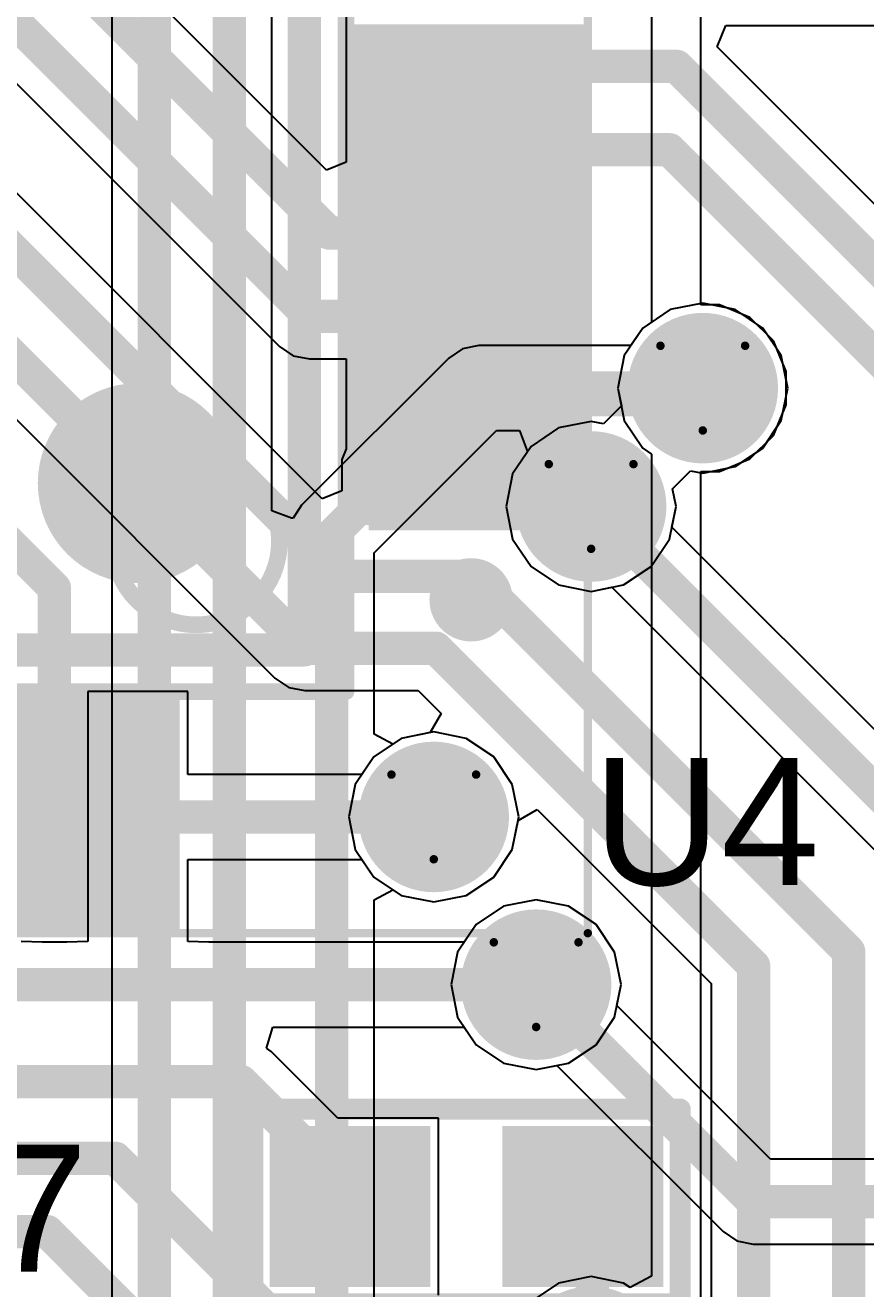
# Model space of a CAD drawing. Header units: inches. Extents: x 0 to 423, y -3 to 110.
# Drawn here: x 47.76 to 52.81, y 40.2 to 47.78 of the extents above; entities that cross this region are included whole.
import ezdxf

# ---------------------------------------------------------------- set-up
doc = ezdxf.new("R2010")
doc.units = ezdxf.units.IN
for name, color, linetype in [('Bottom Layer', 5, 'Continuous'), ('Bottom Solder', 6, 'Continuous'), ('Drill Drawing', 1, 'Continuous'), ('Mechanical 13', 56, 'Continuous'), ('Mechanical 15', 56, 'Continuous'), ('Mid Layer', 16, 'Continuous'), ('Mid Layer 2', 76, 'Continuous'), ('Top Layer', 1, 'Continuous'), ('Top Overlay', 2, 'Continuous'), ('Top Paste', 8, 'Continuous'), ('Top Solder', 216, 'Continuous'), ('Via Holes', 16, 'Continuous')]:
    doc.layers.add(name, color=color, linetype=linetype)
doc.styles.add('Arial', font='', dxfattribs={"height": 0.2})
doc.styles.get('Arial').set_extended_font_data('Arial')

# ---------------------------------------------------------------- blocks, each defined once
blk = doc.blocks.new('STM_LQFP64_V_66')
at = {"layer": 'Top Layer'}
for points in [[(-3.8999, 6.35), (-3.5999, 6.35), (-3.5999, 5.15), (-3.8999, 5.15)], [(-3.3999, 6.35), (-3.0999, 6.35), (-3.0999, 5.15), (-3.3999, 5.15)], [(-6.3499, 3.6), (-6.3499, 3.9), (-5.1499, 3.9), (-5.1499, 3.6)], [(-6.3499, 3.1), (-6.3499, 3.4), (-5.1499, 3.4), (-5.1499, 3.1)], [(-6.3499, 2.6), (-6.3499, 2.9), (-5.1499, 2.9), (-5.1499, 2.6)], [(-6.3499, 2.1), (-6.3499, 2.4), (-5.1499, 2.4), (-5.1499, 2.1)], [(-6.3499, 1.6), (-6.3499, 1.9), (-5.1499, 1.9), (-5.1499, 1.6)], [(-6.3499, 1.1), (-6.3499, 1.4), (-5.1499, 1.4), (-5.1499, 1.1)]]:
    blk.add_hatch(color=1, dxfattribs=at).paths.add_polyline_path(points)
at = {"layer": 'Top Paste'}
for points in [[(-3.8999, 6.35), (-3.5999, 6.35), (-3.5999, 5.15), (-3.8999, 5.15)], [(-3.3999, 6.35), (-3.0999, 6.35), (-3.0999, 5.15), (-3.3999, 5.15)], [(-6.3499, 3.6), (-6.3499, 3.9), (-5.1499, 3.9), (-5.1499, 3.6)], [(-6.3499, 3.1), (-6.3499, 3.4), (-5.1499, 3.4), (-5.1499, 3.1)], [(-6.3499, 2.6), (-6.3499, 2.9), (-5.1499, 2.9), (-5.1499, 2.6)], [(-6.3499, 2.1), (-6.3499, 2.4), (-5.1499, 2.4), (-5.1499, 2.1)], [(-6.3499, 1.6), (-6.3499, 1.9), (-5.1499, 1.9), (-5.1499, 1.6)], [(-6.3499, 1.1), (-6.3499, 1.4), (-5.1499, 1.4), (-5.1499, 1.1)]]:
    blk.add_hatch(color=8, dxfattribs=at).paths.add_polyline_path(points)
at = {"layer": 'Top Solder'}
for points in [[(-4.0015, 6.4516), (-3.4983, 6.4516), (-3.4983, 5.0484), (-4.0015, 5.0484)], [(-3.5015, 6.4516), (-2.9983, 6.4516), (-2.9983, 5.0484), (-3.5015, 5.0484)], [(-6.4515, 3.4984), (-6.4515, 4.0016), (-5.0483, 4.0016), (-5.0483, 3.4984)], [(-6.4515, 2.9984), (-6.4515, 3.5016), (-5.0483, 3.5016), (-5.0483, 2.9984)], [(-6.4515, 2.4984), (-6.4515, 3.0016), (-5.0483, 3.0016), (-5.0483, 2.4984)], [(-6.4515, 1.9984), (-6.4515, 2.5016), (-5.0483, 2.5016), (-5.0483, 1.9984)], [(-6.4515, 1.4984), (-6.4515, 2.0016), (-5.0483, 2.0016), (-5.0483, 1.4984)], [(-6.4515, 0.9984), (-6.4515, 1.5016), (-5.0483, 1.5016), (-5.0483, 0.9984)]]:
    blk.add_hatch(color=216, dxfattribs=at).paths.add_polyline_path(points)
at = {"layer": 'Mechanical 13'}
for points in [[(-4.9999, 5, 0.1, 0.1, 0), (-4.9999, -5, 0.1, 0.1, 0)], [(5.0001, 5, 0.1, 0.1, 0), (-4.9999, 5, 0.1, 0.1, 0)]]:
    blk.add_lwpolyline(points, format="xyseb", dxfattribs=at)
for points in [[(-5.0249, 5, 0.05, 0.05, 1), (-4.9749, 5, 0.05, 0.05, 1)], [(-5.0249, 5, 0.05, 0.05, 1), (-4.9749, 5, 0.05, 0.05, 1)], [(-3.6, 4.1, 0.1, 0.1, 1), (-4.6, 4.1, 0.1, 0.1, 1)], [(-4.625, 4.1, 0.05, 0.05, 1), (-4.575, 4.1, 0.05, 0.05, 1)], [(-3.625, 4.1, 0.05, 0.05, 1), (-3.575, 4.1, 0.05, 0.05, 1)]]:
    blk.add_lwpolyline(points, format="xyseb", close=True, dxfattribs=at)
at = {"layer": 'Mechanical 15'}
for points in [[(-6.4499, 6.45, 0.05, 0.05, 0), (-6.4499, -6.45, 0.05, 0.05, 0)], [(6.4501, 6.45, 0.05, 0.05, 0), (-6.4499, 6.45, 0.05, 0.05, 0)]]:
    blk.add_lwpolyline(points, format="xyseb", dxfattribs=at)
blk.add_lwpolyline([(-6.4624, 6.45, 0.025, 0.025, 1), (-6.4374, 6.45, 0.025, 0.025, 1)], format="xyseb", close=True, dxfattribs=at)
blk.add_lwpolyline([(-6.4624, 6.45, 0.025, 0.025, 1), (-6.4374, 6.45, 0.025, 0.025, 1)], format="xyseb", close=True, dxfattribs=at)
at = {"layer": 'Top Overlay'}
for points in [[(-4.7499, 4.75, 0.2, 0.2, 0), (-4.7499, -4.75, 0.2, 0.2, 0)], [(4.7501, 4.75, 0.2, 0.2, 0), (-4.7499, 4.75, 0.2, 0.2, 0)]]:
    blk.add_lwpolyline(points, format="xyseb", dxfattribs=at)
for points in [[(-4.7999, 4.75, 0.1, 0.1, 1), (-4.6999, 4.75, 0.1, 0.1, 1)], [(-4.7999, 4.75, 0.1, 0.1, 1), (-4.6999, 4.75, 0.1, 0.1, 1)], [(-5.625, 4.45, 0.25, 0.25, 1), (-5.875, 4.45, 0.25, 0.25, 1)], [(-5.9375, 4.45, 0.125, 0.125, 1), (-5.8125, 4.45, 0.125, 0.125, 1)], [(-5.6875, 4.45, 0.125, 0.125, 1), (-5.5625, 4.45, 0.125, 0.125, 1)], [(-3.45, 3.75, 0.6, 0.6, 1), (-4.05, 3.75, 0.6, 0.6, 1)], [(-4.2, 3.75, 0.3, 0.3, 1), (-3.9, 3.75, 0.3, 0.3, 1)], [(-3.6, 3.75, 0.3, 0.3, 1), (-3.3, 3.75, 0.3, 0.3, 1)]]:
    blk.add_lwpolyline(points, format="xyseb", close=True, dxfattribs=at)
blk = doc.blocks.new('0603C_TBD_108')
at = {"layer": 'Top Layer'}
for points in [[(-0.381, 0.381), (0.381, 0.381), (0.381, -0.381), (-0.381, -0.381)], [(1.016, 0.381), (1.778, 0.381), (1.778, -0.381), (1.016, -0.381)]]:
    blk.add_hatch(color=1, dxfattribs=at).paths.add_polyline_path(points)
at = {"layer": 'Top Paste'}
for points in [[(-0.381, 0.381), (0.381, 0.381), (0.381, -0.381), (-0.381, -0.381)], [(1.016, 0.381), (1.778, 0.381), (1.778, -0.381), (1.016, -0.381)]]:
    blk.add_hatch(color=8, dxfattribs=at).paths.add_polyline_path(points)
at = {"layer": 'Top Solder'}
for points in [[(-0.4826, 0.4826), (0.4826, 0.4826), (0.4826, -0.4826), (-0.4826, -0.4826)], [(0.9144, 0.4826), (1.8796, 0.4826), (1.8796, -0.4826), (0.9144, -0.4826)]]:
    blk.add_hatch(color=216, dxfattribs=at).paths.add_polyline_path(points)
at = {"layer": 'Top Overlay'}
for points in [[(-0.5842, 0.5842, 0.127, 0.127, 0), (-0.5842, -0.5842, 0.127, 0.127, 0)], [(1.9812, 0.5842, 0.127, 0.127, 0), (-0.5842, 0.5842, 0.127, 0.127, 0)], [(1.9812, 0.5842, 0.127, 0.127, 0), (1.9812, -0.5842, 0.127, 0.127, 0)], [(1.9812, -0.5842, 0.127, 0.127, 0), (-0.5842, -0.5842, 0.127, 0.127, 0)]]:
    blk.add_lwpolyline(points, format="xyseb", dxfattribs=at)
for points in [[(-0.61595, 0.5842, 0.0635, 0.0635, 1), (-0.55245, 0.5842, 0.0635, 0.0635, 1)], [(-0.61595, 0.5842, 0.0635, 0.0635, 1), (-0.55245, 0.5842, 0.0635, 0.0635, 1)], [(1.94945, 0.5842, 0.0635, 0.0635, 1), (2.01295, 0.5842, 0.0635, 0.0635, 1)], [(1.94945, 0.5842, 0.0635, 0.0635, 1), (2.01295, 0.5842, 0.0635, 0.0635, 1)], [(-0.61595, -0.5842, 0.0635, 0.0635, 1), (-0.55245, -0.5842, 0.0635, 0.0635, 1)], [(-0.61595, -0.5842, 0.0635, 0.0635, 1), (-0.55245, -0.5842, 0.0635, 0.0635, 1)], [(1.94945, -0.5842, 0.0635, 0.0635, 1), (2.01295, -0.5842, 0.0635, 0.0635, 1)], [(1.94945, -0.5842, 0.0635, 0.0635, 1), (2.01295, -0.5842, 0.0635, 0.0635, 1)]]:
    blk.add_lwpolyline(points, format="xyseb", close=True, dxfattribs=at)

msp = doc.modelspace()

# ---------------------------------------------------------------- hatches: boundary and pattern name
at = {"layer": 'Bottom Layer'}
h = msp.add_hatch(color=5, dxfattribs=at)
edge = h.paths.add_edge_path()
edge.add_arc((51.8299, 45.5999), 0.35, 0, 360)
h = msp.add_hatch(color=5, dxfattribs=at)
edge = h.paths.add_edge_path()
edge.add_arc((51.16, 44.89), 0.35, 0, 360)
h = msp.add_hatch(color=5, dxfattribs=at)
edge = h.paths.add_edge_path()
edge.add_arc((50.2158, 43.0276), 0.35, 0, 360)
h = msp.add_hatch(color=5, dxfattribs=at)
edge = h.paths.add_edge_path()
edge.add_arc((50.83, 42.0214), 0.35, 0, 360)
at = {"layer": 'Bottom Solder'}
h = msp.add_hatch(color=6, dxfattribs=at)
edge = h.paths.add_edge_path()
edge.add_arc((51.8299, 45.5999), 0.4516, 0, 360)
h = msp.add_hatch(color=6, dxfattribs=at)
edge = h.paths.add_edge_path()
edge.add_arc((51.16, 44.89), 0.4516, 0, 360)
h = msp.add_hatch(color=6, dxfattribs=at)
edge = h.paths.add_edge_path()
edge.add_arc((50.2158, 43.0276), 0.4516, 0, 360)
h = msp.add_hatch(color=6, dxfattribs=at)
edge = h.paths.add_edge_path()
edge.add_arc((50.83, 42.0214), 0.4516, 0, 360)
h = msp.add_hatch(color=6, dxfattribs=at)
edge = h.paths.add_edge_path()
edge.add_arc((51.16, 39.76), 0.4516, 0, 360)
at = {"layer": 'Mid Layer'}
h = msp.add_hatch(color=16, dxfattribs=at)
edge = h.paths.add_edge_path()
edge.add_arc((51.8299, 45.5999), 0.35, 0, 360)
h = msp.add_hatch(color=16, dxfattribs=at)
edge = h.paths.add_edge_path()
edge.add_arc((51.16, 44.89), 0.35, 0, 360)
h = msp.add_hatch(color=16, dxfattribs=at)
edge = h.paths.add_edge_path()
edge.add_arc((50.2158, 43.0276), 0.35, 0, 360)
h = msp.add_hatch(color=16, dxfattribs=at)
edge = h.paths.add_edge_path()
edge.add_arc((50.83, 42.0214), 0.35, 0, 360)
at = {"layer": 'Mid Layer 2'}
h = msp.add_hatch(color=76, dxfattribs=at)
edge = h.paths.add_edge_path()
edge.add_arc((51.8299, 45.5999), 0.35, 0, 360)
h = msp.add_hatch(color=76, dxfattribs=at)
edge = h.paths.add_edge_path()
edge.add_arc((51.16, 44.89), 0.35, 0, 360)
h = msp.add_hatch(color=76, dxfattribs=at)
edge = h.paths.add_edge_path()
edge.add_arc((50.2158, 43.0276), 0.35, 0, 360)
h = msp.add_hatch(color=76, dxfattribs=at)
edge = h.paths.add_edge_path()
edge.add_arc((50.83, 42.0214), 0.35, 0, 360)
at = {"layer": 'Top Layer'}
h = msp.add_hatch(color=1, dxfattribs=at)
edge = h.paths.add_edge_path()
edge.add_arc((51.8299, 45.5999), 0.35, 0, 360)
h = msp.add_hatch(color=1, dxfattribs=at)
edge = h.paths.add_edge_path()
edge.add_arc((51.16, 44.89), 0.35, 0, 360)
msp.add_hatch(color=1, dxfattribs=at).paths.add_polyline_path([(49.8262, 44.7467), (51.3583, 44.7467), (51.3583, 45.172), (49.8262, 45.172)])
h = msp.add_hatch(color=1, dxfattribs=at)
edge = h.paths.add_edge_path()
edge.add_arc((50.2158, 43.0276), 0.35, 0, 360)
h = msp.add_hatch(color=1, dxfattribs=at)
edge = h.paths.add_edge_path()
edge.add_arc((50.83, 42.0214), 0.35, 0, 360)
at = {"layer": 'Top Solder'}
h = msp.add_hatch(color=216, dxfattribs=at)
edge = h.paths.add_edge_path()
edge.add_arc((51.8299, 45.5999), 0.4516, 0, 360)
h = msp.add_hatch(color=216, dxfattribs=at)
edge = h.paths.add_edge_path()
edge.add_arc((51.16, 44.89), 0.4516, 0, 360)
h = msp.add_hatch(color=216, dxfattribs=at)
edge = h.paths.add_edge_path()
edge.add_arc((50.2158, 43.0276), 0.4516, 0, 360)
h = msp.add_hatch(color=216, dxfattribs=at)
edge = h.paths.add_edge_path()
edge.add_arc((50.83, 42.0214), 0.4516, 0, 360)
h = msp.add_hatch(color=216, dxfattribs=at)
edge = h.paths.add_edge_path()
edge.add_arc((51.16, 39.76), 0.4516, 0, 360)
at = {"layer": 'Via Holes'}
h = msp.add_hatch(color=7, dxfattribs=at)
edge = h.paths.add_edge_path()
edge.add_arc((51.8299, 45.5999), 0.25, 0, 360)
h = msp.add_hatch(color=7, dxfattribs=at)
edge = h.paths.add_edge_path()
edge.add_arc((51.16, 44.89), 0.25, 0, 360)
h = msp.add_hatch(color=7, dxfattribs=at)
edge = h.paths.add_edge_path()
edge.add_arc((50.2158, 43.0276), 0.25, 0, 360)
h = msp.add_hatch(color=7, dxfattribs=at)
edge = h.paths.add_edge_path()
edge.add_arc((50.83, 42.0214), 0.25, 0, 360)

# ---------------------------------------------------------------- linework, layer by layer
at = {"layer": 'Bottom Layer'}
for p, q in [((49.2449, 44.8647), (49.2449, 51.0611)), ((48.2851, 49.5711), (48.2851, 32.3627)), ((51.8299, 46.1097), (51.6348, 46.0709)), ((52.025, 46.0709), (51.8299, 46.1097)), ((51.6348, 46.0709), (51.4694, 45.9604)), ((52.1904, 45.9604), (52.025, 46.0709)), ((51.4694, 45.9604), (51.3989, 45.8548)), ((52.3009, 45.795), (52.1904, 45.9604)), ((50.3058, 45.7801), (49.4231, 44.8975)), ((50.3885, 45.8354), (50.3058, 45.7801)), ((50.486, 45.8548), (50.3885, 45.8354)), ((51.3989, 45.8548), (50.486, 45.8548)), ((52.3397, 45.5999), (52.3009, 45.795)), ((52.3009, 45.4048), (52.3397, 45.5999)), ((52.1904, 45.2394), (52.3009, 45.4048)), ((49.8583, 44.6117), (50.5916, 45.345)), ((50.5916, 45.345), (50.7298, 45.345)), ((50.7298, 45.345), (50.7778, 45.218)), ((50.7778, 45.218), (50.689, 45.0851)), ((52.025, 45.1289), (52.1904, 45.2394)), ((51.6486, 44.9967), (51.7566, 45.1047)), ((51.7566, 45.1047), (51.8299, 45.0901)), ((51.8299, 45.0901), (52.025, 45.1289)), ((50.689, 45.0851), (50.6502, 44.89)), ((51.6698, 44.89), (51.6486, 44.9967)), ((49.4231, 44.8975), (49.3719, 44.8208)), ((50.6502, 44.89), (50.689, 44.6949)), ((51.645, 44.7655), (51.6698, 44.89)), ((49.3624, 44.8191), (49.2449, 44.8647)), ((49.3719, 44.8208), (49.3624, 44.8191)), ((55.1606, 41.2499), (51.645, 44.7655)), ((50.689, 44.6949), (50.7995, 44.5295)), ((49.8583, 43.5248), (49.8583, 44.6117)), ((50.7995, 44.5295), (50.9649, 44.419)), ((50.9649, 44.419), (51.16, 44.3802)), ((51.16, 44.3802), (51.2845, 44.405)), ((51.2845, 44.405), (54.7255, 40.964)), ((49.9703, 43.4649), (49.8583, 43.5248)), ((50.2158, 43.5374), (50.0207, 43.4986)), ((50.4109, 43.4986), (50.2158, 43.5374)), ((50.0207, 43.4986), (49.9703, 43.4649)), ((50.5763, 43.3881), (50.4109, 43.4986)), ((50.6868, 43.2227), (50.5763, 43.3881)), ((50.7256, 43.0276), (50.6868, 43.2227)), ((50.6868, 42.8325), (50.7256, 43.0276)), ((50.5763, 42.6671), (50.6868, 42.8325)), ((50.4109, 42.5566), (50.5763, 42.6671)), ((49.8583, 42.5304), (49.9703, 42.5903)), ((49.8583, 37.6647), (49.8583, 42.5304)), ((49.9703, 42.5903), (50.0207, 42.5566)), ((50.0207, 42.5566), (50.2158, 42.5178)), ((50.2158, 42.5178), (50.4109, 42.5566)), ((50.83, 42.5312), (50.6349, 42.4924)), ((51.0251, 42.4924), (50.83, 42.5312)), ((50.6349, 42.4924), (50.4695, 42.3819)), ((51.1905, 42.3819), (51.0251, 42.4924)), ((50.4695, 42.3819), (50.359, 42.2165)), ((51.301, 42.2165), (51.1905, 42.3819)), ((50.359, 42.2165), (50.3202, 42.0214)), ((51.3398, 42.0214), (51.301, 42.2165)), ((50.3202, 42.0214), (50.359, 41.8264)), ((51.315, 41.8969), (51.3398, 42.0214)), ((52.237, 40.9749), (51.315, 41.8969)), ((50.359, 41.8264), (50.4695, 41.661)), ((50.4695, 41.661), (50.6349, 41.5505)), ((50.6349, 41.5505), (50.83, 41.5117)), ((50.83, 41.5117), (50.9545, 41.5364)), ((50.9545, 41.5364), (51.9512, 40.5398)), ((53.0789, 40.9749), (52.237, 40.9749)), ((51.9512, 40.5398), (52.0339, 40.4845)), ((52.0339, 40.4845), (52.1314, 40.4651)), ((52.1314, 40.4651), (53.0789, 40.4651))]:
    msp.add_line(p, q, dxfattribs=at)
for points in [[(48.54, 32.2571, 0.2, 0.2, 0), (48.54, 56.01, 0.2, 0.2, 0)], [(48.99, 30.0015, 0.2, 0.2, 0), (48.99, 51.4, 0.2, 0.2, 0)], [(49.6034, 44.7172, 0.2, 0.2, 0), (50.486, 45.5999, 0.2, 0.2, 0)], [(50.486, 45.5999, 0.2, 0.2, 0), (51.8299, 45.5999, 0.2, 0.2, 0)], [(51.16, 44.89, 0.2, 0.2, 0), (54.9804, 41.0696, 0.2, 0.2, 0)], [(49.6034, 37.5591, 0.2, 0.2, 0), (49.6034, 44.7172, 0.2, 0.2, 0)], [(50.83, 42.0214, 0.2, 0.2, 0), (52.1314, 40.72, 0.2, 0.2, 0)], [(52.1314, 40.72, 0.2, 0.2, 0), (53.5099, 40.72, 0.2, 0.2, 0)]]:
    msp.add_lwpolyline(points, format="xyseb", dxfattribs=at)
for points in [[(50.436, 45.5999, 0.1, 0.1, 1), (50.536, 45.5999, 0.1, 0.1, 1)], [(50.436, 45.5999, 0.1, 0.1, 1), (50.536, 45.5999, 0.1, 0.1, 1)], [(51.7799, 45.5999, 0.1, 0.1, 1), (51.8799, 45.5999, 0.1, 0.1, 1)], [(51.11, 44.89, 0.1, 0.1, 1), (51.21, 44.89, 0.1, 0.1, 1)], [(49.5534, 44.7172, 0.1, 0.1, 1), (49.6534, 44.7172, 0.1, 0.1, 1)], [(49.5534, 44.7172, 0.1, 0.1, 1), (49.6534, 44.7172, 0.1, 0.1, 1)], [(50.78, 42.0214, 0.1, 0.1, 1), (50.88, 42.0214, 0.1, 0.1, 1)], [(52.0814, 40.72, 0.1, 0.1, 1), (52.1814, 40.72, 0.1, 0.1, 1)], [(52.0814, 40.72, 0.1, 0.1, 1), (52.1814, 40.72, 0.1, 0.1, 1)]]:
    msp.add_lwpolyline(points, format="xyseb", close=True, dxfattribs=at)
at = {"layer": 'Drill Drawing'}
for points in [[(51.5759, 45.8539, 0.0508, 0.0508, 0), (52.0839, 45.8539, 0.0508, 0.0508, 0)], [(51.5759, 45.8539, 0.0508, 0.0508, 0), (51.8299, 45.3459, 0.0508, 0.0508, 0)], [(51.8299, 45.3459, 0.0508, 0.0508, 0), (52.0839, 45.8539, 0.0508, 0.0508, 0)], [(50.906, 45.144, 0.0508, 0.0508, 0), (51.414, 45.144, 0.0508, 0.0508, 0)], [(50.906, 45.144, 0.0508, 0.0508, 0), (51.16, 44.636, 0.0508, 0.0508, 0)], [(51.16, 44.636, 0.0508, 0.0508, 0), (51.414, 45.144, 0.0508, 0.0508, 0)], [(49.9618, 43.2816, 0.0508, 0.0508, 0), (50.4698, 43.2816, 0.0508, 0.0508, 0)], [(49.9618, 43.2816, 0.0508, 0.0508, 0), (50.2158, 42.7736, 0.0508, 0.0508, 0)], [(50.2158, 42.7736, 0.0508, 0.0508, 0), (50.4698, 43.2816, 0.0508, 0.0508, 0)], [(50.576, 42.2754, 0.0508, 0.0508, 0), (51.084, 42.2754, 0.0508, 0.0508, 0)], [(50.576, 42.2754, 0.0508, 0.0508, 0), (50.83, 41.7674, 0.0508, 0.0508, 0)], [(50.83, 41.7674, 0.0508, 0.0508, 0), (51.084, 42.2754, 0.0508, 0.0508, 0)]]:
    msp.add_lwpolyline(points, format="xyseb", dxfattribs=at)
for points in [[(51.5632, 45.8539, 0.0254, 0.0254, 1), (51.5886, 45.8539, 0.0254, 0.0254, 1)], [(51.5632, 45.8539, 0.0254, 0.0254, 1), (51.5886, 45.8539, 0.0254, 0.0254, 1)], [(52.0712, 45.8539, 0.0254, 0.0254, 1), (52.0966, 45.8539, 0.0254, 0.0254, 1)], [(52.0712, 45.8539, 0.0254, 0.0254, 1), (52.0966, 45.8539, 0.0254, 0.0254, 1)], [(51.8172, 45.3459, 0.0254, 0.0254, 1), (51.8426, 45.3459, 0.0254, 0.0254, 1)], [(51.8172, 45.3459, 0.0254, 0.0254, 1), (51.8426, 45.3459, 0.0254, 0.0254, 1)], [(50.8933, 45.144, 0.0254, 0.0254, 1), (50.9187, 45.144, 0.0254, 0.0254, 1)], [(50.8933, 45.144, 0.0254, 0.0254, 1), (50.9187, 45.144, 0.0254, 0.0254, 1)], [(51.4013, 45.144, 0.0254, 0.0254, 1), (51.4267, 45.144, 0.0254, 0.0254, 1)], [(51.4013, 45.144, 0.0254, 0.0254, 1), (51.4267, 45.144, 0.0254, 0.0254, 1)], [(51.1473, 44.636, 0.0254, 0.0254, 1), (51.1727, 44.636, 0.0254, 0.0254, 1)], [(51.1473, 44.636, 0.0254, 0.0254, 1), (51.1727, 44.636, 0.0254, 0.0254, 1)], [(49.9491, 43.2816, 0.0254, 0.0254, 1), (49.9745, 43.2816, 0.0254, 0.0254, 1)], [(49.9491, 43.2816, 0.0254, 0.0254, 1), (49.9745, 43.2816, 0.0254, 0.0254, 1)], [(50.4571, 43.2816, 0.0254, 0.0254, 1), (50.4825, 43.2816, 0.0254, 0.0254, 1)], [(50.4571, 43.2816, 0.0254, 0.0254, 1), (50.4825, 43.2816, 0.0254, 0.0254, 1)], [(50.2031, 42.7736, 0.0254, 0.0254, 1), (50.2285, 42.7736, 0.0254, 0.0254, 1)], [(50.2031, 42.7736, 0.0254, 0.0254, 1), (50.2285, 42.7736, 0.0254, 0.0254, 1)], [(50.5633, 42.2754, 0.0254, 0.0254, 1), (50.5887, 42.2754, 0.0254, 0.0254, 1)], [(50.5633, 42.2754, 0.0254, 0.0254, 1), (50.5887, 42.2754, 0.0254, 0.0254, 1)], [(51.0713, 42.2754, 0.0254, 0.0254, 1), (51.0967, 42.2754, 0.0254, 0.0254, 1)], [(51.0713, 42.2754, 0.0254, 0.0254, 1), (51.0967, 42.2754, 0.0254, 0.0254, 1)], [(50.8173, 41.7674, 0.0254, 0.0254, 1), (50.8427, 41.7674, 0.0254, 0.0254, 1)], [(50.8173, 41.7674, 0.0254, 0.0254, 1), (50.8427, 41.7674, 0.0254, 0.0254, 1)]]:
    msp.add_lwpolyline(points, format="xyseb", close=True, dxfattribs=at)
at = {"layer": 'Mid Layer'}
for p, q in [((51.8299, 46.1097), (51.6348, 46.0709)), ((52.025, 46.0709), (51.8299, 46.1097)), ((51.6348, 46.0709), (51.4694, 45.9604)), ((52.1904, 45.9604), (52.025, 46.0709)), ((51.4694, 45.9604), (51.3589, 45.795)), ((52.3009, 45.795), (52.1904, 45.9604)), ((51.3589, 45.795), (51.3201, 45.5999)), ((52.3397, 45.5999), (52.3009, 45.795)), ((51.3201, 45.5999), (51.3413, 45.4932)), ((52.3009, 45.4048), (52.3397, 45.5999)), ((51.3413, 45.4932), (51.2333, 45.3852)), ((52.1904, 45.2394), (52.3009, 45.4048)), ((50.9649, 45.361), (50.7995, 45.2505)), ((51.16, 45.3998), (50.9649, 45.361)), ((51.2333, 45.3852), (51.16, 45.3998)), ((50.7995, 45.2505), (50.689, 45.0851)), ((52.025, 45.1289), (52.1904, 45.2394)), ((51.6486, 44.9967), (51.7566, 45.1047)), ((51.7566, 45.1047), (51.8299, 45.0901)), ((51.8299, 45.0901), (52.025, 45.1289)), ((50.689, 45.0851), (50.6502, 44.89)), ((51.6698, 44.89), (51.6486, 44.9967)), ((50.6502, 44.89), (50.689, 44.6949)), ((51.631, 44.6949), (51.6698, 44.89)), ((50.689, 44.6949), (50.7995, 44.5295)), ((51.5205, 44.5295), (51.631, 44.6949)), ((50.7995, 44.5295), (50.9649, 44.419)), ((51.3551, 44.419), (51.5205, 44.5295)), ((50.9649, 44.419), (51.16, 44.3802)), ((51.16, 44.3802), (51.3551, 44.419)), ((50.2158, 43.5374), (50.0207, 43.4986)), ((50.4109, 43.4986), (50.2158, 43.5374)), ((50.0207, 43.4986), (49.8553, 43.3881)), ((50.5763, 43.3881), (50.4109, 43.4986)), ((49.8553, 43.3881), (49.7448, 43.2227)), ((50.6868, 43.2227), (50.5763, 43.3881)), ((49.7448, 43.2227), (49.706, 43.0276)), ((50.7256, 43.0276), (50.6868, 43.2227)), ((49.706, 43.0276), (49.7448, 42.8325)), ((50.6868, 42.8325), (50.7256, 43.0276)), ((49.7448, 42.8325), (49.8553, 42.6671)), ((50.5763, 42.6671), (50.6868, 42.8325)), ((49.8553, 42.6671), (50.0207, 42.5566)), ((50.4109, 42.5566), (50.5763, 42.6671)), ((50.0207, 42.5566), (50.2158, 42.5178)), ((50.2158, 42.5178), (50.4109, 42.5566)), ((50.83, 42.5312), (50.6349, 42.4924)), ((51.0251, 42.4924), (50.83, 42.5312)), ((50.6349, 42.4924), (50.4695, 42.3819)), ((51.1905, 42.3819), (51.0251, 42.4924)), ((50.4695, 42.3819), (50.359, 42.2165)), ((51.301, 42.2165), (51.1905, 42.3819)), ((50.359, 42.2165), (50.3202, 42.0214)), ((51.3398, 42.0214), (51.301, 42.2165)), ((50.3202, 42.0214), (50.359, 41.8264)), ((51.301, 41.8264), (51.3398, 42.0214)), ((50.359, 41.8264), (50.4695, 41.661)), ((51.1905, 41.661), (51.301, 41.8264)), ((50.4695, 41.661), (50.6349, 41.5505)), ((51.0251, 41.5505), (51.1905, 41.661)), ((50.6349, 41.5505), (50.83, 41.5117)), ((50.83, 41.5117), (51.0251, 41.5505))]:
    msp.add_line(p, q, dxfattribs=at)
at = {"layer": 'Mid Layer 2'}
for p, q in [((51.8188, 46.0999), (51.8188, 53.7288)), ((51.5215, 53.3832), (51.5215, 45.9952)), ((51.9294, 46.0999), (51.8188, 46.0999)), ((52.1131, 46.0238), (51.9294, 46.0999)), ((52.2538, 45.8831), (52.1131, 46.0238)), ((51.4694, 45.9604), (51.3589, 45.795)), ((51.5215, 45.9952), (51.4694, 45.9604)), ((52.3299, 45.6994), (52.2538, 45.8831)), ((51.3589, 45.795), (51.3201, 45.5999)), ((52.3299, 45.5005), (52.3299, 45.6994)), ((51.3201, 45.5999), (51.3589, 45.4048)), ((52.2538, 45.3167), (52.3299, 45.5005)), ((51.3589, 45.4048), (51.4694, 45.2394)), ((52.1131, 45.176), (52.2538, 45.3167)), ((51.4694, 45.2394), (51.5215, 45.2046)), ((51.5215, 45.2046), (51.5215, 40.2725)), ((51.9294, 45.0999), (52.1131, 45.176)), ((51.8188, 37.9161), (51.8188, 45.0999)), ((51.8188, 45.0999), (51.9294, 45.0999)), ((50.83, 42.5312), (50.6349, 42.4924)), ((51.0251, 42.4924), (50.83, 42.5312)), ((50.6349, 42.4924), (50.4695, 42.3819)), ((51.1905, 42.3819), (51.0251, 42.4924)), ((50.4695, 42.3819), (50.359, 42.2165)), ((51.301, 42.2165), (51.1905, 42.3819)), ((50.359, 42.2165), (50.3202, 42.0214)), ((51.3398, 42.0214), (51.301, 42.2165)), ((50.3202, 42.0214), (50.359, 41.8264)), ((51.301, 41.8264), (51.3398, 42.0214)), ((50.359, 41.8264), (50.4695, 41.661)), ((51.1905, 41.661), (51.301, 41.8264)), ((50.4695, 41.661), (50.6349, 41.5505)), ((51.0251, 41.5505), (51.1905, 41.661)), ((50.6349, 41.5505), (50.83, 41.5117)), ((50.83, 41.5117), (51.0251, 41.5505)), ((51.16, 40.2698), (50.9649, 40.231)), ((51.3551, 40.231), (51.16, 40.2698)), ((51.5215, 40.2725), (51.3945, 40.2047)), ((50.9649, 40.231), (50.7995, 40.1205)), ((51.3945, 40.2047), (51.3551, 40.231))]:
    msp.add_line(p, q, dxfattribs=at)
at = {"layer": 'Top Layer'}
for p, q in [((49.5465, 44.9354), (43.9034, 50.5786)), ((44.3474, 48.7751), (49.2628, 43.8598)), ((49.5726, 46.9079), (48.1949, 48.2856)), ((49.6899, 48.23), (49.6899, 46.9565)), ((47.1598, 47.9798), (49.2898, 45.8498)), ((51.9154, 47.6481), (51.968, 47.7751)), ((51.968, 47.7751), (53.6251, 47.7751)), ((54.1425, 45.421), (51.9154, 47.6481)), ((49.6899, 46.9565), (49.5726, 46.9079)), ((49.2898, 45.8498), (49.3725, 45.7945)), ((49.3725, 45.7945), (49.47, 45.7751)), ((49.47, 45.7751), (49.6899, 45.7751)), ((49.6899, 45.7751), (49.6899, 45.2349)), ((49.6899, 45.2349), (49.6638, 45.172)), ((49.6638, 45.172), (49.6638, 44.984)), ((49.6638, 44.984), (49.5465, 44.9354)), ((49.2628, 43.8598), (49.3454, 43.8045)), ((48.7399, 43.78), (48.1399, 43.78)), ((48.1399, 43.78), (48.1399, 42.28)), ((48.7399, 43.2825), (48.7399, 43.78)), ((49.3454, 43.8045), (49.443, 43.7851)), ((49.443, 43.7851), (50.123, 43.7851)), ((50.123, 43.7851), (50.2599, 43.6483)), ((50.2599, 43.6483), (50.1952, 43.5333)), ((50.1952, 43.5333), (50.0207, 43.4986)), ((50.0207, 43.4986), (49.8553, 43.3881)), ((49.8553, 43.3881), (49.7848, 43.2825)), ((49.7848, 43.2825), (48.7399, 43.2825)), ((50.7215, 43.007), (50.8365, 43.0717)), ((50.8365, 43.0717), (51.8802, 42.0279)), ((50.6868, 42.8325), (50.7215, 43.007)), ((50.5763, 42.6671), (50.6868, 42.8325)), ((48.7399, 42.28), (48.7399, 42.7727)), ((48.7399, 42.7727), (49.7848, 42.7727)), ((49.7848, 42.7727), (49.8553, 42.6671)), ((49.8553, 42.6671), (50.0207, 42.5566)), ((50.4109, 42.5566), (50.5763, 42.6671)), ((50.0207, 42.5566), (50.2158, 42.5178)), ((50.2158, 42.5178), (50.4109, 42.5566)), ((50.83, 42.5312), (50.6349, 42.4924)), ((51.0251, 42.4924), (50.83, 42.5312)), ((50.6349, 42.4924), (50.4695, 42.3819)), ((51.1905, 42.3819), (51.0251, 42.4924)), ((50.4695, 42.3819), (50.399, 42.2763)), ((51.301, 42.2165), (51.1905, 42.3819)), ((47.8654, 42.2763), (47.7399, 42.28)), ((48.0144, 42.2763), (47.8654, 42.2763)), ((48.1399, 42.28), (48.0144, 42.2763)), ((48.8654, 42.2763), (48.7399, 42.28)), ((50.399, 42.2763), (48.8654, 42.2763)), ((51.3398, 42.0214), (51.301, 42.2165)), ((51.301, 41.8264), (51.3398, 42.0214)), ((51.8802, 42.0279), (51.8802, 37.0963)), ((49.2113, 41.6396), (49.2499, 41.7666)), ((49.2499, 41.7666), (50.399, 41.7666)), ((50.399, 41.7666), (50.4695, 41.661)), ((51.1905, 41.661), (51.301, 41.8264)), ((49.2402, 41.6202), (49.2113, 41.6396)), ((49.6395, 41.221), (49.2402, 41.6202)), ((50.4695, 41.661), (50.6349, 41.5505)), ((51.0251, 41.5505), (51.1905, 41.661)), ((50.6349, 41.5505), (50.83, 41.5117)), ((50.83, 41.5117), (51.0251, 41.5505)), ((50.244, 41.221), (49.6395, 41.221)), ((50.244, 40.159), (50.244, 41.221))]:
    msp.add_line(p, q, dxfattribs=at)
for points in [[(41.5915, 52.53, 0.2, 0.2, 0), (49.6515, 44.47, 0.2, 0.2, 0)], [(44.453, 49.03, 0.2, 0.2, 0), (49.443, 44.04, 0.2, 0.2, 0)], [(47.34, 48.16, 0.2, 0.2, 0), (49.47, 46.03, 0.2, 0.2, 0)], [(47.94, 48.18, 0.2, 0.2, 0), (49.59, 46.53, 0.2, 0.2, 0)], [(50.4399, 47.53, 0.2, 0.2, 0), (51.673, 47.53, 0.2, 0.2, 0)], [(51.673, 47.53, 0.2, 0.2, 0), (54.313, 44.89, 0.2, 0.2, 0)], [(50.4399, 47.03, 0.2, 0.2, 0), (51.63, 47.03, 0.2, 0.2, 0)], [(51.63, 47.03, 0.2, 0.2, 0), (53.5099, 45.1501, 0.2, 0.2, 0)], [(49.59, 46.53, 0.2, 0.2, 0), (50.4399, 46.53, 0.2, 0.2, 0)], [(46.08, 46.26, 0.2, 0.2, 0), (47.9399, 44.4001, 0.2, 0.2, 0)], [(49.47, 46.03, 0.2, 0.2, 0), (50.4399, 46.03, 0.2, 0.2, 0)], [(50.4399, 45.53, 0.2, 0.2, 0), (51.76, 45.53, 0.2, 0.2, 0)], [(51.76, 45.53, 0.2, 0.2, 0), (51.8299, 45.5999, 0.2, 0.2, 0)], [(50.4399, 45.03, 0.2, 0.2, 0), (50.8847, 45.03, 0.2, 0.2, 0)], [(50.8847, 45.03, 0.2, 0.2, 0), (50.929, 44.9857, 0.2, 0.2, 0)], [(50.929, 44.9857, 0.2, 0.2, 0), (51.0643, 44.9857, 0.2, 0.2, 0)], [(51.0643, 44.9857, 0.2, 0.2, 0), (51.16, 44.89, 0.2, 0.2, 0)], [(49.6515, 44.47, 0.2, 0.2, 0), (50.4555, 44.47, 0.2, 0.2, 0)], [(50.4555, 44.47, 0.2, 0.2, 0), (52.7051, 42.2204, 0.2, 0.2, 0)], [(47.9399, 43.03, 0.2, 0.2, 0), (47.9399, 44.4001, 0.2, 0.2, 0)], [(49.443, 44.04, 0.2, 0.2, 0), (50.2286, 44.04, 0.2, 0.2, 0)], [(50.2286, 44.04, 0.2, 0.2, 0), (52.1351, 42.1335, 0.2, 0.2, 0)], [(48.4399, 43.03, 0.2, 0.2, 0), (48.4423, 43.0276, 0.2, 0.2, 0)], [(48.4423, 43.0276, 0.2, 0.2, 0), (50.2158, 43.0276, 0.2, 0.2, 0)], [(52.7051, 17.2451, 0.2, 0.2, 0), (52.7051, 42.2204, 0.2, 0.2, 0)], [(52.1351, 17.4251, 0.2, 0.2, 0), (52.1351, 42.1335, 0.2, 0.2, 0)], [(47.5726, 42.0214, 0.2, 0.2, 0), (50.83, 42.0214, 0.2, 0.2, 0)], [(47.27, 41.44, 0.2, 0.2, 0), (49.06, 41.44, 0.2, 0.2, 0)], [(49.06, 41.44, 0.2, 0.2, 0), (49.77, 40.73, 0.2, 0.2, 0)], [(46.8863, 40.98, 0.2, 0.2, 0), (48.305, 40.98, 0.2, 0.2, 0)], [(48.305, 40.98, 0.2, 0.2, 0), (50.9275, 38.3575, 0.2, 0.2, 0)], [(51.167, 39.827, 0.2, 0.2, 0), (51.167, 40.73, 0.2, 0.2, 0)], [(43.85, 40.54, 0.2, 0.2, 0), (47.8964, 40.54, 0.2, 0.2, 0)], [(47.8964, 40.54, 0.2, 0.2, 0), (51.6351, 36.8014, 0.2, 0.2, 0)]]:
    msp.add_lwpolyline(points, format="xyseb", dxfattribs=at)
for points in [[(50.3899, 47.53, 0.1, 0.1, 1), (50.4899, 47.53, 0.1, 0.1, 1)], [(51.623, 47.53, 0.1, 0.1, 1), (51.723, 47.53, 0.1, 0.1, 1)], [(51.623, 47.53, 0.1, 0.1, 1), (51.723, 47.53, 0.1, 0.1, 1)], [(50.3899, 47.03, 0.1, 0.1, 1), (50.4899, 47.03, 0.1, 0.1, 1)], [(51.58, 47.03, 0.1, 0.1, 1), (51.68, 47.03, 0.1, 0.1, 1)], [(51.58, 47.03, 0.1, 0.1, 1), (51.68, 47.03, 0.1, 0.1, 1)], [(49.54, 46.53, 0.1, 0.1, 1), (49.64, 46.53, 0.1, 0.1, 1)], [(49.54, 46.53, 0.1, 0.1, 1), (49.64, 46.53, 0.1, 0.1, 1)], [(50.3899, 46.53, 0.1, 0.1, 1), (50.4899, 46.53, 0.1, 0.1, 1)], [(49.42, 46.03, 0.1, 0.1, 1), (49.52, 46.03, 0.1, 0.1, 1)], [(49.42, 46.03, 0.1, 0.1, 1), (49.52, 46.03, 0.1, 0.1, 1)], [(50.3899, 46.03, 0.1, 0.1, 1), (50.4899, 46.03, 0.1, 0.1, 1)], [(50.3899, 45.53, 0.1, 0.1, 1), (50.4899, 45.53, 0.1, 0.1, 1)], [(51.71, 45.53, 0.1, 0.1, 1), (51.81, 45.53, 0.1, 0.1, 1)], [(51.71, 45.53, 0.1, 0.1, 1), (51.81, 45.53, 0.1, 0.1, 1)], [(51.7799, 45.5999, 0.1, 0.1, 1), (51.8799, 45.5999, 0.1, 0.1, 1)], [(50.3899, 45.03, 0.1, 0.1, 1), (50.4899, 45.03, 0.1, 0.1, 1)], [(50.8347, 45.03, 0.1, 0.1, 1), (50.9347, 45.03, 0.1, 0.1, 1)], [(50.8347, 45.03, 0.1, 0.1, 1), (50.9347, 45.03, 0.1, 0.1, 1)], [(50.879, 44.9857, 0.1, 0.1, 1), (50.979, 44.9857, 0.1, 0.1, 1)], [(50.879, 44.9857, 0.1, 0.1, 1), (50.979, 44.9857, 0.1, 0.1, 1)], [(51.0143, 44.9857, 0.1, 0.1, 1), (51.1143, 44.9857, 0.1, 0.1, 1)], [(51.0143, 44.9857, 0.1, 0.1, 1), (51.1143, 44.9857, 0.1, 0.1, 1)], [(51.11, 44.89, 0.1, 0.1, 1), (51.21, 44.89, 0.1, 0.1, 1)], [(49.6015, 44.47, 0.1, 0.1, 1), (49.7015, 44.47, 0.1, 0.1, 1)], [(49.6015, 44.47, 0.1, 0.1, 1), (49.7015, 44.47, 0.1, 0.1, 1)], [(50.4055, 44.47, 0.1, 0.1, 1), (50.5055, 44.47, 0.1, 0.1, 1)], [(50.4055, 44.47, 0.1, 0.1, 1), (50.5055, 44.47, 0.1, 0.1, 1)], [(47.8899, 44.4001, 0.1, 0.1, 1), (47.9899, 44.4001, 0.1, 0.1, 1)], [(47.8899, 44.4001, 0.1, 0.1, 1), (47.9899, 44.4001, 0.1, 0.1, 1)], [(49.393, 44.04, 0.1, 0.1, 1), (49.493, 44.04, 0.1, 0.1, 1)], [(49.393, 44.04, 0.1, 0.1, 1), (49.493, 44.04, 0.1, 0.1, 1)], [(50.1786, 44.04, 0.1, 0.1, 1), (50.2786, 44.04, 0.1, 0.1, 1)], [(50.1786, 44.04, 0.1, 0.1, 1), (50.2786, 44.04, 0.1, 0.1, 1)], [(47.8899, 43.03, 0.1, 0.1, 1), (47.9899, 43.03, 0.1, 0.1, 1)], [(48.3899, 43.03, 0.1, 0.1, 1), (48.4899, 43.03, 0.1, 0.1, 1)], [(48.3923, 43.0276, 0.1, 0.1, 1), (48.4923, 43.0276, 0.1, 0.1, 1)], [(48.3923, 43.0276, 0.1, 0.1, 1), (48.4923, 43.0276, 0.1, 0.1, 1)], [(50.1658, 43.0276, 0.1, 0.1, 1), (50.2658, 43.0276, 0.1, 0.1, 1)], [(52.6551, 42.2204, 0.1, 0.1, 1), (52.7551, 42.2204, 0.1, 0.1, 1)], [(52.6551, 42.2204, 0.1, 0.1, 1), (52.7551, 42.2204, 0.1, 0.1, 1)], [(52.0851, 42.1335, 0.1, 0.1, 1), (52.1851, 42.1335, 0.1, 0.1, 1)], [(52.0851, 42.1335, 0.1, 0.1, 1), (52.1851, 42.1335, 0.1, 0.1, 1)], [(50.78, 42.0214, 0.1, 0.1, 1), (50.88, 42.0214, 0.1, 0.1, 1)], [(49.01, 41.44, 0.1, 0.1, 1), (49.11, 41.44, 0.1, 0.1, 1)], [(49.01, 41.44, 0.1, 0.1, 1), (49.11, 41.44, 0.1, 0.1, 1)], [(48.255, 40.98, 0.1, 0.1, 1), (48.355, 40.98, 0.1, 0.1, 1)], [(48.255, 40.98, 0.1, 0.1, 1), (48.355, 40.98, 0.1, 0.1, 1)], [(49.72, 40.73, 0.1, 0.1, 1), (49.82, 40.73, 0.1, 0.1, 1)], [(51.117, 40.73, 0.1, 0.1, 1), (51.217, 40.73, 0.1, 0.1, 1)], [(47.8464, 40.54, 0.1, 0.1, 1), (47.9464, 40.54, 0.1, 0.1, 1)], [(47.8464, 40.54, 0.1, 0.1, 1), (47.9464, 40.54, 0.1, 0.1, 1)]]:
    msp.add_lwpolyline(points, format="xyseb", close=True, dxfattribs=at)

# ---------------------------------------------------------------- block references
at = {"rotation": 180}
for name, p in [('STM_LQFP64_V_66', (44.69, 48.78)), ('0603C_TBD_108', (51.11, 40.69))]:
    msp.add_blockref(name, p, dxfattribs=at)

# ---------------------------------------------------------------- texts
at = {"layer": 'Top Overlay', "style": 'Arial'}
for s, p in [('U4', (51.17, 42.6185)), ('R7', (46.78, 40.3))]:
    msp.add_text(s, height=0.762, dxfattribs=at).set_placement(p)

doc.saveas('drawing.dxf')
